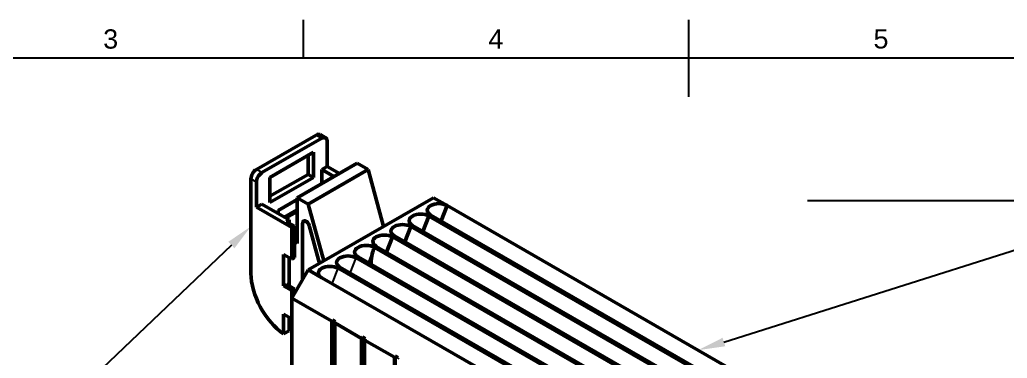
# Model space of a CAD drawing. Header units: millimetres. Extents: x 0 to 420, y 0 to 297.
# Drawn here: x 128.2 to 256.4, y 248 to 292 of the extents above; entities that cross this region are included whole.
import ezdxf
from ezdxf import colors
from ezdxf.entities.mleader import LeaderData, LeaderLine
from ezdxf.enums import TextEntityAlignment as Align
from ezdxf.math import Vec2, Vec3

# ---------------------------------------------------------------- set-up
doc = ezdxf.new("R2010")
doc.units = ezdxf.units.MM
doc.header["$LTSCALE"] = 0.75
for name, color, linetype, lineweight in [('Annotations', 7, 'Continuous', 25), ('Border', 7, 'Continuous', 25), ('Visible', 7, 'Continuous', 50), ('Visible Narrow', 7, 'Continuous', 25)]:
    doc.layers.add(name, color=color, linetype=linetype, lineweight=lineweight)
doc.styles.add('FusionTitle', font='arial.ttf')
doc.styles.get("Standard").update_dxf_attribs({"font": 'arial.ttf'})

# ---------------------------------------------------------------- blocks, each defined once
blk = doc.blocks.new('ISO_A3_SHEET')
at = {"layer": 'Border'}
for p, q in [((165, 292), (165, 287)), ((215, 292), (215, 282)), ((410, 287), (20, 287))]:
    blk.add_line(p, q, dxfattribs=at)
at = {"layer": 'Border', "style": 'FusionTitle'}
for s, p in [('3', (140, 289.5)), ('4', (190, 289.5)), ('5', (240, 289.5))]:
    blk.add_text(s, height=2.5, dxfattribs=at).set_placement(p, align=Align.MIDDLE)

msp = doc.modelspace()

# ---------------------------------------------------------------- linework, layer by layer
at = {"layer": 'Visible', "extrusion": (0.707107, -0.407196, 0.578093)}
for p, q in [((166.691, 277.026, -19.223), (158.913, 272.547, -12.864)), ((167.897, 276.668, -19.221), (167.19, 277.075, -19.799)), ((167.398, 276.619, -18.645), (159.62, 272.14, -12.286)), ((168.105, 276.209, -19.799), (168.105, 272.938, -22.102)), ((160.681, 271.524, -14.017), (166.338, 274.782, -18.641)), ((165.63, 274.375, -19.793), (165.63, 271.919, -21.523)), ((166.338, 274.782, -18.641), (166.338, 271.512, -20.945)), ((171.994, 273.359, -15.319), (164.216, 268.88, -8.96)), ((173.409, 272.545, -14.163), (171.994, 273.359, -15.319)), ((165.63, 271.919, -21.523), (160.681, 269.068, -17.476)), ((173.409, 272.545, -14.163), (165.63, 268.065, -7.804)), ((166.338, 271.512, -20.945), (165.63, 271.919, -21.523)), ((167.398, 272.531, -21.524), (168.105, 272.938, -22.102)), ((167.398, 272.531, -21.524), (168.978, 271.622, -20.233)), ((167.398, 270.712, -22.805), (167.398, 272.531, -21.524)), ((168.105, 272.938, -22.102), (169.685, 272.029, -20.811)), ((175.428, 265.156, -16.897), (173.409, 272.545, -14.163)), ((158.206, 271.322, -12.862), (158.206, 259.059, -21.499)), ((158.913, 267.645, -14.587), (158.913, 270.915, -12.283)), ((160.681, 268.254, -16.32), (160.681, 271.524, -14.017)), ((166.338, 271.512, -20.945), (160.681, 268.254, -16.32)), ((159.62, 268.052, -15.165), (158.913, 267.645, -14.587)), ((163.156, 266.016, -12.275), (159.62, 268.052, -15.165)), ((161.741, 267.23, -18.339), (164.216, 268.655, -20.362)), ((164.216, 268.88, -8.96), (164.216, 262.953, -13.135)), ((165.63, 268.065, -7.804), (164.216, 268.88, -8.96)), ((181.894, 268.88, -8.96), (165.63, 259.514, 4.336)), ((167.65, 260.677, -10.538), (165.63, 268.065, -7.804)), ((183.662, 267.862, -7.515), (181.894, 268.88, -8.96)), ((163.509, 264.998, -10.829), (158.913, 267.645, -14.587)), ((161.741, 266.83, -18.62), (161.741, 267.23, -18.339)), ((164.216, 267.312, -19.87), (162.561, 266.359, -18.517)), ((182.887, 265.865, -7.974), (183.662, 267.862, -7.515)), ((182.887, 265.865, -7.974), (183.662, 267.862, -7.515)), ((248.87, 230.311, 45.796), (183.662, 267.862, -7.515)), ((162.802, 265.812, -11.986), (163.156, 266.016, -12.275)), ((162.802, 265.812, -11.986), (163.863, 265.202, -11.118)), ((163.156, 265.609, -12.561), (163.156, 266.016, -12.275)), ((164.923, 258.29, -15.555), (164.923, 265.593, -10.41)), ((180.53, 264.507, -6.047), (181.305, 266.505, -5.588)), ((180.53, 264.507, -6.047), (181.305, 266.505, -5.588)), ((181.54, 266.64, -5.78), (181.305, 266.505, -5.588)), ((181.54, 266.64, -5.78), (181.305, 266.505, -5.588)), ((246.513, 228.954, 47.723), (181.305, 266.505, -5.588)), ((181.54, 266.64, -5.78), (246.749, 229.089, 47.53)), ((163.509, 264.998, -10.829), (163.863, 265.202, -11.118)), ((163.509, 260.91, -13.709), (163.509, 264.998, -10.829)), ((163.863, 265.202, -11.118), (163.863, 261.114, -13.998)), ((165.753, 265.289, -9.61), (167.1, 260.361, -11.434)), ((178.173, 263.15, -4.12), (178.948, 265.147, -3.661)), ((178.173, 263.15, -4.12), (178.948, 265.147, -3.661)), ((179.183, 265.283, -3.854), (178.948, 265.147, -3.661)), ((179.183, 265.283, -3.854), (178.948, 265.147, -3.661)), ((244.156, 227.596, 49.65), (178.948, 265.147, -3.661)), ((179.183, 265.283, -3.854), (244.392, 227.732, 49.457)), ((164.216, 262.953, -13.135), (163.863, 263.156, -13.424)), ((175.816, 261.793, -2.193), (176.591, 263.79, -1.734)), ((175.816, 261.793, -2.193), (176.591, 263.79, -1.734)), ((176.826, 263.926, -1.927), (176.591, 263.79, -1.734)), ((176.826, 263.926, -1.927), (176.591, 263.79, -1.734)), ((241.799, 226.239, 51.577), (176.591, 263.79, -1.734)), ((176.826, 263.926, -1.927), (242.035, 226.375, 51.384)), ((162.449, 261.521, -14.576), (162.449, 257.433, -17.455)), ((162.449, 261.521, -14.576), (163.509, 260.91, -13.709)), ((174.469, 262.568, 0), (174.234, 262.433, 0.193)), ((174.469, 262.568, 0), (174.234, 262.433, 0.193)), ((239.442, 224.882, 53.504), (174.234, 262.433, 0.193)), ((174.469, 262.568, 0), (239.678, 225.017, 53.311)), ((163.156, 257.433, -18.32), (163.156, 261.114, -15.728)), ((163.863, 261.114, -13.998), (163.509, 260.91, -13.709)), ((237.085, 223.524, 55.431), (171.877, 261.075, 2.12)), ((172.112, 261.211, 1.927), (237.321, 223.66, 55.238)), ((163.509, 255.84, 4.343), (165.63, 259.514, 4.336)), ((165.63, 259.514, 4.336), (167.398, 258.496, 5.781)), ((234.728, 222.167, 57.358), (169.52, 259.718, 4.047)), ((169.755, 259.854, 3.854), (234.964, 222.303, 57.165)), ((167.398, 258.496, 5.781), (232.607, 220.945, 59.092)), ((162.449, 257.433, -17.455), (162.802, 257.637, -17.744)), ((163.509, 256.823, -16.588), (162.449, 257.433, -17.455)), ((162.802, 257.637, -17.744), (163.863, 257.026, -16.877)), ((163.863, 257.026, -16.877), (163.509, 256.823, -16.588)), ((163.509, 255.84, -17.28), (163.509, 256.823, -16.588)), ((163.863, 257.026, -16.877), (163.863, 256.453, -17.281)), ((168.708, 252.846, 8.593), (163.509, 255.84, 4.343)), ((163.509, 201.473, -33.952), (163.509, 255.84, 4.343)), ((162.449, 253.754, -20.046), (162.449, 251.192, -21.851)), ((162.449, 253.754, -20.046), (163.509, 253.144, -19.179)), ((163.156, 251.599, -22.429), (163.156, 253.347, -21.198)), ((168.814, 253.03, 8.593), (168.708, 252.846, 8.593)), ((168.708, 252.846, 8.593), (168.708, 219.601, -14.824)), ((169.201, 252.807, 8.909), (168.814, 253.03, 8.593)), ((168.814, 253.03, 8.593), (168.814, 219.662, -14.911)), ((169.095, 252.624, 8.909), (169.201, 252.807, 8.909)), ((172.57, 250.622, 11.751), (169.095, 252.624, 8.909)), ((169.095, 219.378, -14.508), (169.095, 252.624, 8.909)), ((163.156, 251.599, -22.429), (162.449, 251.192, -21.851)), ((172.676, 250.806, 11.75), (172.57, 250.622, 11.751)), ((172.57, 250.622, 11.751), (172.57, 244.732, 7.602)), ((173.062, 250.584, 12.066), (172.676, 250.806, 11.75)), ((172.676, 250.806, 11.75), (172.676, 244.793, 7.515)), ((172.956, 250.4, 12.066), (173.062, 250.584, 12.066)), ((176.836, 248.166, 15.238), (172.956, 250.4, 12.066)), ((172.956, 244.696, 8.048), (172.956, 250.4, 12.066)), ((176.942, 248.349, 15.238), (176.836, 248.166, 15.238)), ((176.836, 248.166, 15.238), (176.836, 230.896, 3.073)), ((177.328, 248.127, 15.554), (176.942, 248.349, 15.238)), ((176.942, 248.349, 15.238), (176.942, 230.957, 2.987)), ((177.222, 247.943, 15.554), (177.328, 248.127, 15.554))]:
    msp.add_line(p, q, dxfattribs=at)
for centre, start, end in [((322.542, -19.979, -6.048), 360, 44.88921), ((322.542, -19.979, -5.048), 314.88921, 44.88921), ((314.779, -12.186, -6.048), 44.88921, 134.88921), ((314.779, -12.186, -5.048), 44.88921, 134.88921)]:
    msp.add_arc(centre, 1, start, end, dxfattribs=at)
at = {"layer": 'Visible', "extrusion": (6e-16, 0.817547, 0.575862)}
for centre in [(-182.601, -159.334, 214.662), (-180.244, -156.977, 214.662), (-177.887, -154.62, 214.662), (-175.53, -152.263, 214.662), (-173.173, -149.906, 214.662), (-170.816, -147.549, 214.662), (-168.459, -145.192, 214.662)]:
    msp.add_arc(centre, 1.5, 225, 45, dxfattribs=at)
at = {"layer": 'Visible', "extrusion": (0.707107, 0.407196, -0.578093)}
msp.add_arc((147.429, 151.176, 230.785), 0.606, 314.88921, 114.33316, dxfattribs=at)
at = {"layer": 'Visible', "extrusion": (-0.707107, -0.407196, 0.578093)}
msp.add_arc((-140.841, 141.172, -229.785), 6.667, 225.11079, 309.36539, dxfattribs=at)
at = {"layer": 'Visible', "extrusion": (-0.612372, 0.056132, 0.788574)}
msp.add_ellipse((175.294, 261.822, 1.06), major_axis=(1.061, 2.735, 0.629), ratio=0.5, start_param=1.5707963, end_param=2.3894942, dxfattribs=at)
msp.add_ellipse((175.294, 261.822, 1.06), major_axis=(1.061, 2.735, 0.629), ratio=0.5, start_param=1.5707963, end_param=2.3894942, dxfattribs=at)
at = {"layer": 'Visible Narrow', "extrusion": (0.707107, -0.407196, 0.578093)}
for p, q in [((166.691, 277.026, -19.223), (167.398, 276.619, -18.645)), ((159.62, 272.14, -12.286), (158.913, 272.547, -12.864)), ((158.913, 270.915, -12.283), (158.206, 271.322, -12.862)), ((162.81, 266.215, -17.766), (164.216, 267.025, -18.916)), ((165.353, 265.841, -10.762), (164.923, 265.593, -10.41)), ((173.459, 260.435, -0.266), (174.234, 262.433, 0.193)), ((171.102, 259.078, 1.661), (171.877, 261.075, 2.12)), ((168.745, 257.721, 3.588), (169.52, 259.718, 4.047))]:
    msp.add_line(p, q, dxfattribs=at)

# ---------------------------------------------------------------- block references
at = {"layer": 'Border'}
msp.add_blockref('ISO_A3_SHEET', (0, 0), dxfattribs=at)

# ---------------------------------------------------------------- leaders
at = {"layer": 'Annotations'}
ml = msp.add_multileader_mtext('Standard', dxfattribs=at)
ml.set_content('Passive cooling design', color=256)
ml.set_leader_properties()
ml.build(insert=Vec2(0, 0))
ml.multileader.update_dxf_attribs({"text_left_attachment_type": 5, "text_right_attachment_type": 5, "dogleg_length": 3.5, "arrow_head_size": 3.5})
ctx = ml.context
ctx.base_point, ctx.char_height, ctx.arrow_head_size, ctx.landing_gap_size, ctx.plane_origin = Vec3(280.969, 268.472), 3.5, 3.5, 0, Vec3(195.606, 182.99)
ctx.left_attachment, ctx.right_attachment = 5, 5
notes = []
notes.append((ctx, [(1, (1, 1, 0), (277.469, 268.472), (1, 0), 3.5, [(0, [(216.266, 249.086)], 0, [])])]))
ctx.mtext.insert, ctx.mtext.flow_direction = Vec3(280.969, 273.001), 5
ml = msp.add_multileader_mtext('Standard', dxfattribs=at)
ml.set_content('DIN rail bracket', color=256)
ml.set_leader_properties()
ml.build(insert=Vec2(0, 0))
ml.multileader.update_dxf_attribs({"text_left_attachment_type": 5, "text_right_attachment_type": 5, "dogleg_length": 3.5, "arrow_head_size": 3.5})
ctx = ml.context
ctx.base_point, ctx.char_height, ctx.arrow_head_size, ctx.landing_gap_size, ctx.plane_origin = Vec3(70.345, 216.421), 3.5, 3.5, 0, Vec3(158.206, 265.159)
ctx.left_attachment, ctx.right_attachment, ctx.text_align_type = 5, 5, 2
notes.append((ctx, [(0, (1, 1, 0), (107.123, 216.421), (-1, 0), 3.5, [(0, [(158.206, 265.159)], 0, [])])]))
ctx.mtext.insert, ctx.mtext.alignment, ctx.mtext.flow_direction = Vec3(103.623, 220.621), 3, 5
for ctx, leaders in notes:
    for number, flags, end, landing, length, lines in leaders:
        leader = LeaderData()
        leader.index, (leader.has_last_leader_line, leader.has_dogleg_vector, leader.attachment_direction) = number, flags
        leader.last_leader_point, leader.dogleg_vector, leader.dogleg_length = Vec3(end), Vec3(landing), length
        for number, points, colour, breaks in lines:
            line = LeaderLine()
            line.index, line.vertices, line.color, line.breaks = number, Vec3.list(points), colors.encode_raw_color(colour), breaks
            leader.lines.append(line)
        ctx.leaders.append(leader)

doc.saveas('drawing.dxf')
